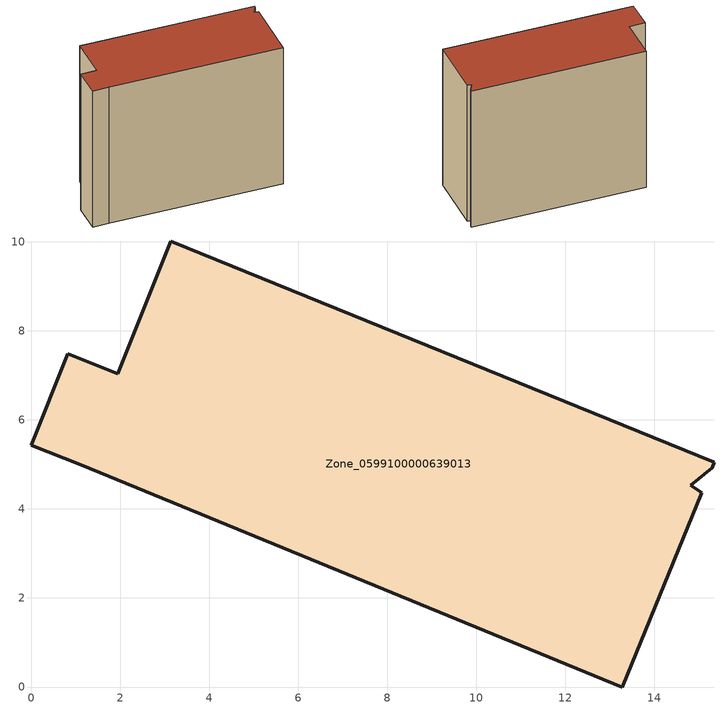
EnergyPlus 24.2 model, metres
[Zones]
Zone_0599100000639013
 floor ground (C_G): 1.12,4.99 0,5.43 0.82,7.49 1.95,7.04 3.14,10.02 15.35,5.05 15.3,4.92 14.82,4.53 15.07,4.37 13.28,0 z0
 wall outside (C_F): 1.95,7.04 0.82,7.49 0,5.43 1.12,4.99 13.28,0 15.07,4.37 14.82,4.53 15.3,4.92 15.35,5.05 3.14,10.02 1.95,7.04 z0:11.69
 roof outside (C_R): 14.82,4.53 15.3,4.92 15.35,5.05 3.14,10.02 1.95,7.04 0.82,7.49 0,5.43 1.12,4.99 13.28,0 15.07,4.37 z11.69
[BUILDING]
Pand.0599100000639013: North Axis=0; Terrain=City; Loads Convergence Tolerance Value=0.04; Temperature Convergence Tolerance Value=0.4; Solar Distribution=FullExterior; Maximum Number of Warmup Days=25; Minimum Number of Warmup Days=1
[Site:Location]
Rotterdam.The.Hague.AP_ZH_NLD Design_Conditions: Latitude=51.96; Longitude=4.45; Time Zone=1; Elevation=-4.5
[SITE:GROUNDTEMPERATURE:BUILDINGSURFACE]
18, 18, 18, 18, 18, 18, 18, 18, 18, 18, 18, 18
[MATERIAL] Thermal Absorptance=0.9; Solar Absorptance=0.7; Visible Absorptance=0.7
Name | Roughness | Thickness | Conductivity | Density | Specific Heat
G.TI.1946 | MediumSmooth | 0.15 | 1 | 540 | 1210
F.TI.1946 | Rough | 0.3 | 0.857143 | 1920 | 840
R.TI.1946 | MediumRough | 0.2 | 0.1 | 1500 | 1000
[CONSTRUCTION]
C_G: G.TI.1946
C_F: F.TI.1946
C_R: R.TI.1946
[ZONE]
Zone_0599100000639013: Type=1; Multiplier=1; Ceiling Height=Autocalculate; Volume=Autocalculate; Floor Area=autocalculate; Part of Total Floor Area=Yes
[ZONEINFILTRATION:DESIGNFLOWRATE]
Infil_Zone_0599100000639013: Zone or ZoneList or Space or SpaceList=Zone_0599100000639013; Schedule=AlwaysOn; Design Flow Rate Calculation Method=Flow/Area; Flow Rate per Floor Area=0.003; Constant Term Coefficient=1; Temperature Term Coefficient=0; Velocity Term Coefficient=0; Velocity Squared Term Coefficient=0
[HVACTEMPLATE:ZONE:IDEALLOADSAIRSYSTEM]
Zone_0599100000639013: Maximum Heating Supply Air Temperature=50; Minimum Cooling Supply Air Temperature=13; Maximum Heating Supply Air Humidity Ratio=0.0156; Minimum Cooling Supply Air Humidity Ratio=0.0077; Heating Limit=NoLimit; Cooling Limit=NoLimit; Dehumidification Control Type=ConstantSensibleHeatRatio; Cooling Sensible Heat Ratio=0.7; Dehumidification Setpoint=60; Humidification Control Type=None; Humidification Setpoint=30; Outdoor Air Method=None; Outdoor Air Flow Rate per Person=0.00944; Outdoor Air Flow Rate per Zone Floor Area=0; Outdoor Air Flow Rate per Zone=0; Demand Controlled Ventilation Type=None; Outdoor Air Economizer Type=NoEconomizer; Heat Recovery Type=None; Sensible Heat Recovery Effectiveness=0.7; Latent Heat Recovery Effectiveness=0.65
[ZONECONTROL:THERMOSTAT]
ThermostatControl_Zone_0599100000639013: Zone or ZoneList=Zone_0599100000639013; Control Type Schedule=DualSetpointControlType; Control 1=Thermostat_Zone_0599100000639013; Temperature Difference Between Cutout And Setpoint=0
[THERMOSTATSETPOINT:DUALSETPOINT]
Thermostat_Zone_0599100000639013: Heating Setpoint Temperature Schedule=HeatingSetpoint_Zone_0599100000639013; Cooling Setpoint Temperature Schedule=CoolingSetpoint_Zone_0599100000639013
[SCHEDULE:COMPACT]
HeatingSetpoint_Zone_0599100000639013: Through: 12/31, For: AllDays, Until: 24:00, 21
CoolingSetpoint_Zone_0599100000639013: Through: 12/31, For: AllDays, Until: 24:00, 24
DualSetpointControlType: Through: 12/31, For: AllDays, Until: 24:00, 4
AlwaysOn: Through: 12/31, For: AllDays, Until: 24:00, 1
